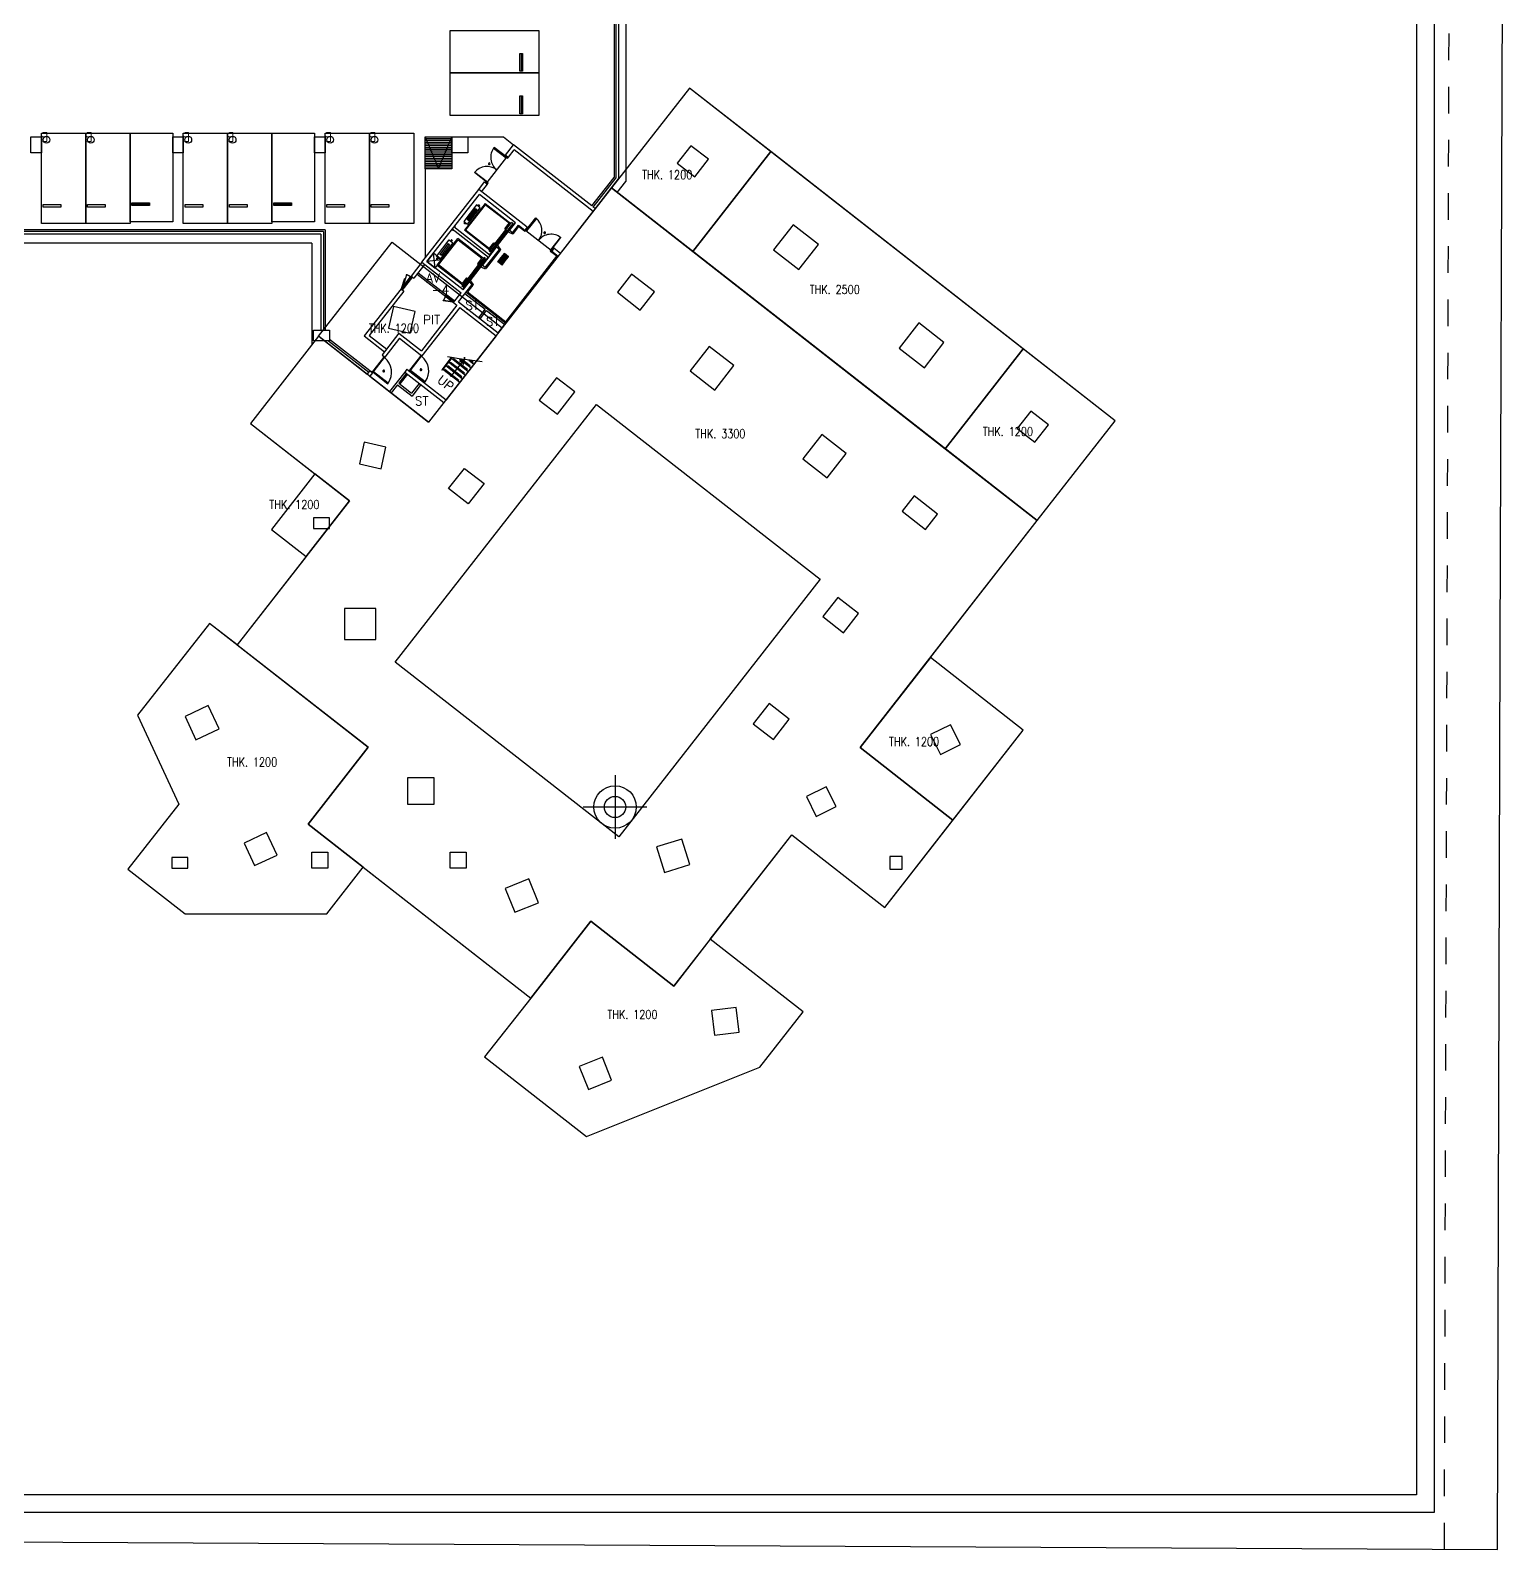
# Model space of a CAD drawing. Header units: millimetres. Extents: x -7575 to 416376, y 91125 to 341855.
# Drawn here: x 331885 to 415088, y 91740 to 177425 of the extents above; entities that cross this region are included whole.
import ezdxf
from ezdxf.enums import TextEntityAlignment as Align

# ---------------------------------------------------------------- set-up
doc = ezdxf.new("R2010")
doc.units = ezdxf.units.MM
doc.header["$LTSCALE"] = 600
doc.header["$MEASUREMENT"] = 0
doc.linetypes.add('HIDDEN', pattern=[2, 1, -1])
doc.layers.add('e-plan', color=9, linetype='CONTINUOUS')
doc.styles.add('GHS', font='romans.shx', dxfattribs={"width": 0.8, "bigfont": 'ghs.shx'})
doc.styles.add('kiahn', font='romans.shx', dxfattribs={"bigfont": 'cadhs.shx'})

msp = doc.modelspace()

# ---------------------------------------------------------------- linework, layer by layer
at = {"layer": 'e-plan', "linetype": 'HIDDEN', "ltscale": 2.5}
for p, q in [((411788.7, 142746.7), (412087.8, 238362.3)), ((411632.6, 91756), (411788.7, 142746.7))]:
    msp.add_line(p, q, dxfattribs=at)
at = {"layer": 'e-plan'}
for p, q in [((414788.7, 142737.5), (415087.8, 238352.9)), ((365460, 220226.4), (365460, 168908.5)), ((364810, 181124.9), (364810, 169132.3)), ((364910, 181124.9), (364910, 169097.9)), ((365060, 181124.9), (365060, 169046.2)), ((355560.1, 175024.9), (355560.1, 177424.9)), ((355560.1, 177424.9), (360560.1, 177424.9)), ((360560.1, 177424.9), (360560.1, 175024.9)), ((359485.1, 175124.9), (359485.1, 176124.9)), ((359485.1, 176124.9), (359635.1, 176124.9)), ((359560.1, 176124.9), (359560.1, 175124.9)), ((359635.1, 176124.9), (359635.1, 175124.9)), ((360560.1, 175024.9), (355560.1, 175024.9)), ((355560.1, 172624.9), (355560.1, 175024.9)), ((355560.1, 175024.9), (360560.1, 175024.9)), ((359635.1, 175124.9), (359485.1, 175124.9)), ((360560.1, 175024.9), (360560.1, 172624.9)), ((369060.5, 174165.9), (364661.3, 168536)), ((369060.5, 174165.9), (364661.3, 168536)), ((373640, 170588), (369060.5, 174165.9)), ((393074.8, 155403.9), (369060.5, 174165.9)), ((359485.1, 172724.9), (359485.1, 173724.9)), ((359485.1, 173724.9), (359635.1, 173724.9)), ((359560.1, 173724.9), (359560.1, 172724.9)), ((359635.1, 173724.9), (359635.1, 172724.9)), ((360560.1, 172624.9), (355560.1, 172624.9)), ((359635.1, 172724.9), (359485.1, 172724.9)), ((332510.1, 166524.9), (332510.1, 171624.9)), ((332510.1, 171624.9), (335010.1, 171624.9)), ((335010.1, 171624.9), (335010.1, 166524.9)), ((335010.1, 166524.9), (335010.1, 171624.9)), ((335010.1, 171624.9), (337510.1, 171624.9)), ((337510.1, 171624.9), (337510.1, 166524.9)), ((337510.1, 166624.9), (337510.1, 171624.9)), ((337510.1, 171624.9), (339910.1, 171624.9)), ((339910.1, 171624.9), (339910.1, 166624.9)), ((340510.1, 166524.9), (340510.1, 171624.9)), ((340510.1, 171624.9), (343010.1, 171624.9)), ((343010.1, 171624.9), (343010.1, 166524.9)), ((343010.1, 166524.9), (343010.1, 171624.9)), ((343010.1, 171624.9), (345510.1, 171624.9)), ((345510.1, 171624.9), (345510.1, 166524.9)), ((345510.1, 166624.9), (345510.1, 171624.9)), ((345510.1, 171624.9), (347910.1, 171624.9)), ((347910.1, 171624.9), (347910.1, 166624.9)), ((348510, 166524.9), (348510, 171624.9)), ((348510, 171624.9), (351010, 171624.9)), ((351010, 171624.9), (351010, 166524.9)), ((351010, 166524.9), (351010, 171624.9)), ((351010, 171624.9), (353510, 171624.9)), ((353510, 171624.9), (353510, 166524.9)), ((354160, 171424.9), (354910, 169624.9)), ((354160, 169624.9), (354160, 171424.9)), ((354160, 171424.9), (355660, 171424.9)), ((354910, 169624.9), (355660, 171424.9)), ((355660, 171424.9), (355660, 169624.9)), ((356560, 171424.9), (358563.1, 171424.9)), ((358563.1, 171424.9), (359141.5, 170972.9)), ((354160, 171324.9), (355660, 171324.9)), ((354160, 171224.9), (355660, 171224.9)), ((354160, 171124.9), (355660, 171124.9)), ((354160, 171024.9), (355660, 171024.9)), ((354160, 170924.9), (355660, 170924.9)), ((354160, 170824.9), (355660, 170824.9)), ((354160, 170724.9), (355660, 170724.9)), ((354160, 170624.9), (355660, 170624.9)), ((354160, 170524.9), (355660, 170524.9)), ((358038.3, 170819.6), (358013.7, 170788.1)), ((358013.7, 170788.1), (358722.9, 170234)), ((358747.5, 170265.5), (358038.3, 170819.6)), ((358685.9, 170389.8), (359141.5, 170972.9)), ((358843.5, 170266.7), (359176, 170692.2)), ((363554.3, 167525.3), (359141.5, 170972.9)), ((363628.1, 167213.8), (359176, 170692.2)), ((369241.2, 164957.7), (373640, 170588)), ((373640, 170588), (369241.2, 164957.7)), ((387881.4, 159461.3), (373640, 170588)), ((354160, 170424.9), (355660, 170424.9)), ((354160, 170324.9), (355660, 170324.9)), ((354160, 170224.9), (355660, 170224.9)), ((354160, 170124.9), (355660, 170124.9)), ((354160, 170024.9), (355660, 170024.9)), ((354160, 169924.9), (355660, 169924.9)), ((354160, 169824.9), (355660, 169824.9)), ((354160, 169724.9), (355660, 169724.9)), ((357639.3, 168847.1), (358747.5, 170265.5)), ((358685.9, 170389.8), (358843.5, 170266.7)), ((358719.2, 170351.1), (358688.4, 170311.7)), ((358688.4, 170311.7), (358806.6, 170219.4)), ((358837.4, 170258.8), (358719.2, 170351.1)), ((358722.9, 170234), (358747.5, 170265.5)), ((358806.6, 170219.4), (358837.4, 170258.8)), ((354160, 169624.9), (354160, 164596.9)), ((355660, 169624.9), (354160, 169624.9)), ((356930.1, 169401.2), (356954.7, 169432.7)), ((357639.3, 168847.1), (356930.1, 169401.2)), ((356954.7, 169432.7), (357663.9, 168878.6)), ((357171.4, 168451.3), (357503.9, 168876.8)), ((357503.9, 168876.8), (357661.5, 168753.7)), ((357549.4, 168853.9), (357580.2, 168893.3)), ((357667.6, 168761.5), (357549.4, 168853.9)), ((357580.2, 168893.3), (357698.4, 168800.9)), ((357663.9, 168878.6), (357639.3, 168847.1)), ((357698.4, 168800.9), (357667.6, 168761.5)), ((361781, 164849.9), (365060, 169046.2)), ((363554.3, 167525.3), (364810, 169132.3)), ((363633.1, 167463.7), (364910, 169097.9)), ((364976.5, 168289.7), (365460, 168908.5)), ((353970, 164353.6), (357171.4, 168451.3)), ((354250.7, 164388.1), (357205.9, 168170.5)), ((364661.3, 168536), (354343.5, 155330.9)), ((364661.3, 168536), (354343.5, 155330.9)), ((359901.9, 166318), (357171.4, 168451.3)), ((359254.7, 166569.8), (357205.9, 168170.5)), ((357329, 168328.1), (357661.5, 168753.7)), ((388675.9, 149773.7), (364661.3, 168536)), ((364661.3, 168536), (369241.2, 164957.7)), ((388675.9, 149773.7), (364661.3, 168536)), ((332610.1, 167449.9), (332610.1, 167599.9)), ((332610.1, 167599.9), (333610.1, 167599.9)), ((333610.1, 167449.9), (332610.1, 167449.9)), ((333610.1, 167599.9), (333610.1, 167449.9)), ((335110.1, 167449.9), (335110.1, 167599.9)), ((335110.1, 167599.9), (336110.1, 167599.9)), ((336110.1, 167449.9), (335110.1, 167449.9)), ((336110.1, 167599.9), (336110.1, 167449.9)), ((337610.1, 167549.9), (337610.1, 167699.9)), ((337610.1, 167699.9), (338610.1, 167699.9)), ((338610.1, 167624.9), (337610.1, 167624.9)), ((338610.1, 167549.9), (337610.1, 167549.9)), ((338610.1, 167699.9), (338610.1, 167549.9)), ((340610.1, 167449.9), (340610.1, 167599.9)), ((340610.1, 167599.9), (341610.1, 167599.9)), ((341610.1, 167449.9), (340610.1, 167449.9)), ((341610.1, 167599.9), (341610.1, 167449.9)), ((343110.1, 167449.9), (343110.1, 167599.9)), ((343110.1, 167599.9), (344110.1, 167599.9)), ((344110.1, 167449.9), (343110.1, 167449.9)), ((344110.1, 167599.9), (344110.1, 167449.9)), ((345610.1, 167549.9), (345610.1, 167699.9)), ((345610.1, 167699.9), (346610.1, 167699.9)), ((346610.1, 167624.9), (345610.1, 167624.9)), ((346610.1, 167549.9), (345610.1, 167549.9)), ((346610.1, 167699.9), (346610.1, 167549.9)), ((348610, 167449.9), (348610, 167599.9)), ((348610, 167599.9), (349610, 167599.9)), ((349610, 167449.9), (348610, 167449.9)), ((349610, 167599.9), (349610, 167449.9)), ((351110, 167449.9), (351110, 167599.9)), ((351110, 167599.9), (352110, 167599.9)), ((352110, 167449.9), (351110, 167449.9)), ((352110, 167599.9), (352110, 167449.9)), ((357051.2, 167580.7), (356324.7, 166650.9)), ((357540.8, 167655.1), (356371, 166157.9)), ((357542.9, 167590), (356434.7, 166171.6)), ((356512.1, 166760.8), (356989.9, 167372.3)), ((356518.4, 166755.9), (356996.2, 167367.4)), ((356529.6, 166490.8), (357256.1, 167420.7)), ((356584.6, 166704.2), (357062.4, 167315.7)), ((356590.9, 166699.2), (357068.7, 167310.7)), ((356996.2, 167367.4), (356989.9, 167372.3)), ((357057.4, 167309.4), (356991.3, 167361.1)), ((357256.1, 167420.7), (357051.2, 167580.7)), ((357068.7, 167310.7), (357062.4, 167315.7)), ((357154.1, 167514.3), (357173.2, 167538.7)), ((357154.3, 167512.9), (357154.1, 167514.3)), ((357165.3, 167504.3), (357154.3, 167512.9)), ((357159.4, 167580.4), (357162.9, 167584.8)), ((357185, 167553.8), (357159.7, 167577)), ((357233, 167530), (357162.9, 167584.8)), ((357165.3, 167504.3), (357166.7, 167504.4)), ((357166.7, 167504.4), (357185.8, 167528.9)), ((357173.2, 167538.7), (357177.8, 167539.3)), ((357177.8, 167539.3), (357185.6, 167549.3)), ((357185, 167553.8), (357185.6, 167549.3)), ((357185.2, 167533.4), (357193.1, 167543.4)), ((357185.8, 167528.9), (357185.2, 167533.4)), ((357197.6, 167544), (357193.1, 167543.4)), ((357226.2, 167525.1), (357197.6, 167544)), ((357229.6, 167525.6), (357233, 167530)), ((357540.8, 167655.1), (358978.1, 166532.1)), ((358882.5, 166543.4), (357542.9, 167590)), ((363751.3, 167371.4), (363633.1, 167463.7)), ((335010.1, 166524.9), (332510.1, 166524.9)), ((337510.1, 166524.9), (335010.1, 166524.9)), ((339910.1, 166624.9), (337510.1, 166624.9)), ((343010.1, 166524.9), (340510.1, 166524.9)), ((345510.1, 166524.9), (343010.1, 166524.9)), ((347910.1, 166624.9), (345510.1, 166624.9)), ((351010, 166524.9), (348510, 166524.9)), ((353510, 166524.9), (351010, 166524.9)), ((357823.3, 164737.7), (355774.5, 166338.4)), ((355805.2, 166377.8), (355848.8, 166343.8)), ((355848.8, 166343.8), (355818, 166304.4)), ((356324.7, 166650.9), (356529.6, 166490.8)), ((356351.2, 166546), (356347.8, 166541.5)), ((356417.9, 166486.7), (356347.8, 166541.5)), ((356383.2, 166527.6), (356354.6, 166546.5)), ((356383.2, 166527.6), (356387.7, 166528.1)), ((356395.6, 166538.1), (356387.7, 166528.1)), ((356414.1, 166567.1), (356395, 166542.7)), ((356395, 166542.7), (356395.6, 166538.1)), ((356403, 166532.3), (356395.2, 166522.3)), ((356395.8, 166517.7), (356395.2, 166522.3)), ((356421.1, 166494.6), (356395.8, 166517.7)), ((356407.6, 166532.8), (356403, 166532.3)), ((356426.7, 166557.3), (356407.6, 166532.8)), ((356415.5, 166567.3), (356414.1, 166567.1)), ((356426.5, 166558.7), (356415.5, 166567.3)), ((356421.4, 166491.2), (356417.9, 166486.7)), ((356426.5, 166558.7), (356426.7, 166557.3)), ((356518.4, 166755.9), (356512.1, 166760.8)), ((356589.5, 166710.5), (356523.3, 166762.2)), ((356590.9, 166699.2), (356584.6, 166704.2)), ((357760.4, 164977.2), (359022.5, 166592.6)), ((359087.1, 166542.1), (357825, 164926.7)), ((359120, 166535.5), (357839.4, 164896.4)), ((357882.8, 164862.5), (359163.3, 166501.6)), ((358636.2, 166228.1), (358824, 166468.5)), ((358758.3, 166275.6), (358705.5, 166316.8)), ((358850.7, 166393.8), (358758.3, 166275.6)), ((358797.9, 166435), (358850.7, 166393.8)), ((358824, 166468.5), (358882.5, 166543.4)), ((358916.1, 166136.4), (359254.7, 166569.8)), ((359087.1, 166542.1), (359022.5, 166592.6)), ((359073.7, 166013.3), (359412.3, 166446.7)), ((359120, 166535.5), (359163.3, 166501.6)), ((359422.6, 166362.5), (359121, 165976.3)), ((359412.3, 166446.7), (359778.7, 166160.4)), ((359749.7, 166107), (359422.6, 166362.5)), ((359901.9, 166318), (359778.7, 166160.4)), ((359835.2, 166135.3), (360389.3, 166844.5)), ((360420.9, 166819.9), (359866.8, 166110.7)), ((360389.3, 166844.5), (360420.9, 166819.9)), ((348410, 166074.9), (292310.1, 166074.9)), ((348510, 166174.9), (292410.1, 166174.9)), ((348260, 165924.9), (292460.1, 165924.9)), ((347760, 165424.9), (292960.1, 165424.9)), ((347760, 165424.9), (347760, 159691.4)), ((348143, 160175.3), (352293.4, 165487.5)), ((348260, 165924.9), (348260, 160524.9)), ((348410, 166074.9), (348410, 160524.9)), ((348510, 166174.9), (348510, 160524.9)), ((352293.4, 165487.5), (358493.9, 160643.1)), ((354785.6, 164680.9), (355512, 165610.7)), ((354831.8, 164187.8), (356001.6, 165685.1)), ((354895.5, 164201.5), (356003.7, 165620)), ((355450.7, 165402.3), (354973, 164790.8)), ((355457, 165397.4), (354979.3, 164785.9)), ((355716.9, 165450.6), (354990.4, 164520.8)), ((355457, 165397.4), (355450.7, 165402.3)), ((355518.3, 165339.3), (355452.1, 165391)), ((355512, 165610.7), (355716.9, 165450.6)), ((355615, 165544.3), (355634, 165568.7)), ((355615.1, 165542.9), (355615, 165544.3)), ((355626.2, 165534.2), (355615.1, 165542.9)), ((355620.3, 165610.4), (355623.7, 165614.8)), ((355645.9, 165583.8), (355620.6, 165606.9)), ((355693.9, 165560), (355623.7, 165614.8)), ((355626.2, 165534.2), (355627.6, 165534.4)), ((355627.6, 165534.4), (355646.6, 165558.8)), ((355634, 165568.7), (355638.6, 165569.3)), ((355638.6, 165569.3), (355646.4, 165579.3)), ((355645.9, 165583.8), (355646.4, 165579.3)), ((355646.1, 165563.4), (355653.9, 165573.4)), ((355646.6, 165558.8), (355646.1, 165563.4)), ((355651.3, 166180.8), (355694.9, 166146.8)), ((355658.5, 165574), (355653.9, 165573.4)), ((355687, 165555), (355658.5, 165574)), ((357730.9, 164619.5), (355682.1, 166220.2)), ((355690.4, 165555.6), (355693.9, 165560)), ((355725.7, 166186.2), (355694.9, 166146.8)), ((357438.9, 164562.1), (356001.6, 165685.1)), ((356003.7, 165620), (357343.4, 164573.3)), ((357806.6, 165036.3), (356369.2, 166159.2)), ((356434.7, 166171.6), (357774.3, 165124.9)), ((357800.2, 165158), (358020.6, 165440.1)), ((358020.6, 165440.1), (358083.6, 165390.9)), ((358394.8, 165781), (358075.3, 165372)), ((358075.3, 165372), (358100.5, 165352.3)), ((358100.5, 165352.3), (358420, 165761.3)), ((358489.3, 165707.1), (358169.8, 165298.2)), ((358195, 165278.5), (358514.6, 165687.4)), ((358420, 165761.3), (358394.8, 165781)), ((358396, 165782.6), (358715.5, 166191.6)), ((358421.2, 165762.9), (358396, 165782.6)), ((358740.8, 166171.9), (358421.2, 165762.9)), ((358514.6, 165687.4), (358489.3, 165707.1)), ((358490.6, 165708.7), (358810.1, 166117.7)), ((358515.8, 165689), (358490.6, 165708.7)), ((358835.3, 166098), (358515.8, 165689)), ((358699.3, 166178.9), (358636.2, 166228.1)), ((358715.5, 166191.6), (358740.8, 166171.9)), ((358810.1, 166117.7), (358835.3, 166098)), ((358830.9, 166076.1), (358880.1, 166139.1)), ((358893.9, 166026.8), (358830.9, 166076.1)), ((358880.1, 166139.1), (358895.9, 166126.8)), ((358908.2, 166142.6), (358892.5, 166154.9)), ((359090.2, 165936.9), (358893.9, 166026.8)), ((358895.9, 166126.8), (358908.2, 166142.6)), ((359073.7, 166013.3), (358916.1, 166136.4)), ((359101.3, 165991.7), (359089, 165976)), ((359089, 165976), (359108.7, 165960.6)), ((359108.7, 165960.6), (359090.2, 165936.9)), ((359121, 165976.3), (359101.3, 165991.7)), ((359749.7, 166107), (359842, 166225.2)), ((359789.1, 166076.2), (359749.7, 166107)), ((359881.4, 166194.4), (359789.1, 166076.2)), ((359835.2, 166135.3), (361253.7, 165027.1)), ((359866.8, 166110.7), (359835.2, 166135.3)), ((359842, 166225.2), (359881.4, 166194.4)), ((361776.2, 165760.9), (361222.1, 165051.7)), ((361253.7, 165027.1), (361807.8, 165736.3)), ((361807.8, 165736.3), (361776.2, 165760.9)), ((354620.1, 164860.9), (354250.7, 164388.1)), ((354723.5, 164018.7), (354620.1, 164860.9)), ((355092.9, 164491.5), (354620.1, 164860.9)), ((354781.3, 164536.5), (354777.8, 164532.1)), ((354848, 164477.3), (354777.8, 164532.1)), ((354813.2, 164518.1), (354784.7, 164537.1)), ((354990.4, 164520.8), (354785.6, 164680.9)), ((354812.1, 164575.9), (354808.6, 164571.5)), ((354878.7, 164516.7), (354808.6, 164571.5)), ((354813.2, 164518.1), (354817.8, 164518.7)), ((354844, 164557.5), (354815.5, 164576.4)), ((354825.6, 164528.7), (354817.8, 164518.7)), ((354844.1, 164557.7), (354825.1, 164533.3)), ((354825.1, 164533.3), (354825.6, 164528.7)), ((354833.1, 164522.8), (354825.3, 164512.8)), ((354837.7, 164523.4), (354833.1, 164522.8)), ((354856.8, 164547.8), (354837.7, 164523.4)), ((354844, 164557.5), (354848.6, 164558.1)), ((354845.6, 164557.9), (354844.1, 164557.7)), ((354856.6, 164549.2), (354845.6, 164557.9)), ((354856.4, 164568.1), (354848.6, 164558.1)), ((354874.9, 164597.1), (354855.8, 164572.7)), ((354855.8, 164572.7), (354856.4, 164568.1)), ((354863.9, 164562.2), (354856.1, 164552.2)), ((354856.6, 164547.7), (354856.1, 164552.2)), ((354856.6, 164549.2), (354856.8, 164547.8)), ((354881.9, 164524.5), (354856.6, 164547.7)), ((354868.4, 164562.8), (354863.9, 164562.2)), ((354887.5, 164587.2), (354868.4, 164562.8)), ((354876.3, 164597.3), (354874.9, 164597.1)), ((354887.4, 164588.6), (354876.3, 164597.3)), ((354882.2, 164521.1), (354878.7, 164516.7)), ((354887.4, 164588.6), (354887.5, 164587.2)), ((354979.3, 164785.9), (354973, 164790.8)), ((355050.4, 164740.4), (354984.2, 164792.2)), ((355523.2, 165345.6), (355045.5, 164734.1)), ((355051.8, 164729.2), (355045.5, 164734.1)), ((355529.5, 165340.7), (355051.8, 164729.2)), ((355529.5, 165340.7), (355523.2, 165345.6)), ((357483.4, 164622.6), (356221.2, 163007.2)), ((356285.9, 162956.7), (357548, 164572.1)), ((356300.3, 162926.4), (357580.8, 164565.4)), ((357624.2, 164531.6), (356343.6, 162892.5)), ((357317.5, 164540.2), (357097.1, 164258.1)), ((357343.4, 164573.3), (357317.5, 164540.2)), ((357376.9, 164166.4), (358177.3, 165190.8)), ((357548, 164572.1), (357483.4, 164622.6)), ((357534.5, 164043.3), (358334.9, 165067.7)), ((357580.8, 164565.4), (357624.2, 164531.6)), ((358382.2, 165030.7), (357581.8, 164006.3)), ((357671.8, 164665.7), (357641.1, 164626.3)), ((357700.2, 164580.1), (357641.1, 164626.3)), ((357825, 164926.7), (357760.4, 164977.2)), ((357795, 164823.3), (357764.2, 164783.9)), ((357774.3, 165124.9), (357800.2, 165158)), ((357854.1, 164777.1), (357795, 164823.3)), ((357839.4, 164896.4), (357882.8, 164862.5)), ((357859, 165233.3), (357911.8, 165192)), ((357911.8, 165192), (358004.1, 165310.2)), ((358004.1, 165310.2), (357951.3, 165351.5)), ((358169.4, 165197), (358153.6, 165209.3)), ((358215.2, 165288.1), (358165.9, 165225.1)), ((358165.9, 165225.1), (358181.7, 165212.7)), ((358181.7, 165212.7), (358169.4, 165197)), ((358169.8, 165298.2), (358195, 165278.5)), ((358334.9, 165067.7), (358177.3, 165190.8)), ((358278.2, 165238.9), (358215.2, 165288.1)), ((358249.2, 164373.2), (358433.9, 164609.6)), ((358433.9, 164609.6), (358249.2, 164373.2)), ((358249.2, 164373.2), (358433.9, 164609.6)), ((358272, 160358), (361658.1, 164692.1)), ((358412.9, 165070.2), (358278.2, 165238.9)), ((358362.5, 165046.2), (358374.8, 165061.9)), ((358382.2, 165030.8), (358362.5, 165046.2)), ((358374.8, 165061.9), (358394.5, 165046.5)), ((358394.5, 165046.5), (358412.9, 165070.2)), ((358433.9, 164609.6), (358618.6, 164846)), ((358618.6, 164846), (358433.9, 164609.6)), ((358433.9, 164609.6), (358618.6, 164846)), ((358670.3, 164424.9), (358433.9, 164609.6)), ((358670.3, 164424.9), (358433.9, 164609.6)), ((358855, 164661.3), (358618.6, 164846)), ((358670.3, 164424.9), (358855, 164661.3)), ((358692.6, 160993.8), (361573.9, 164681.7)), ((361299.8, 165086.2), (361207.5, 164968)), ((361207.5, 164968), (361246.9, 164937.2)), ((361222.1, 165051.7), (361253.7, 165027.1)), ((361246.9, 164937.2), (361339.2, 165055.4)), ((361573.9, 164681.7), (361246.9, 164937.2)), ((361414.8, 165135.9), (361291.7, 164978.3)), ((361291.7, 164978.3), (361658.1, 164692.1)), ((361339.2, 165055.4), (361299.8, 165086.2)), ((361781, 164849.9), (361414.8, 165135.9)), ((369241.2, 164957.7), (383482.6, 153831.1)), ((353970, 164353.6), (353354.3, 163565.6)), ((354127.6, 164230.5), (353511.9, 163442.5)), ((353696.6, 163678.9), (355745.4, 162078.2)), ((353758.2, 163757.7), (355807, 162157)), ((353970, 164353.6), (356176.4, 162629.8)), ((355092.9, 164491.5), (354250.7, 164388.1)), ((356299.5, 162787.4), (354250.7, 164388.1)), ((354250.7, 164388.1), (354723.5, 164018.7)), ((354723.5, 164018.7), (355092.9, 164491.5)), ((354825.9, 164508.3), (354825.3, 164512.8)), ((354851.1, 164485.2), (354825.9, 164508.3)), ((354831.8, 164187.8), (356269.2, 163064.9)), ((354851.4, 164481.7), (354848, 164477.3)), ((356235.2, 163154.9), (354895.5, 164201.5)), ((356855.6, 163811), (356536.1, 163402)), ((356561.3, 163382.3), (356880.8, 163791.3)), ((356950.2, 163737.1), (356630.7, 163328.1)), ((356655.9, 163308.4), (356975.4, 163717.4)), ((356880.8, 163791.3), (356855.6, 163811)), ((356856.9, 163812.6), (357176.4, 164221.6)), ((356882.1, 163792.9), (356856.9, 163812.6)), ((357201.6, 164201.9), (356882.1, 163792.9)), ((356975.4, 163717.4), (356950.2, 163737.1)), ((356951.4, 163738.7), (357270.9, 164147.7)), ((356976.6, 163719), (356951.4, 163738.7)), ((357296.2, 164128), (356976.6, 163719)), ((357097.1, 164258.1), (357160.1, 164208.9)), ((357219.1, 164305.5), (357166.4, 164346.8)), ((357176.4, 164221.6), (357201.6, 164201.9)), ((357311.5, 164423.7), (357219.1, 164305.5)), ((357258.7, 164465), (357311.5, 164423.7)), ((357270.9, 164147.7), (357296.2, 164128)), ((357291.7, 164106.1), (357341, 164169.1)), ((357354.8, 164056.8), (357291.7, 164106.1)), ((357341, 164169.1), (357356.7, 164156.8)), ((357369.1, 164172.5), (357353.3, 164184.9)), ((357551, 163966.9), (357354.8, 164056.8)), ((357356.7, 164156.8), (357369.1, 164172.5)), ((357534.5, 164043.3), (357376.9, 164166.4)), ((357562.1, 164021.7), (357549.8, 164005.9)), ((357549.8, 164005.9), (357569.5, 163990.6)), ((357569.5, 163990.6), (357551, 163966.9)), ((357581.8, 164006.3), (357562.1, 164021.7)), ((358485.6, 164188.5), (358249.2, 164373.2)), ((358485.6, 164188.5), (358670.3, 164424.9)), ((352787.9, 162840.6), (350716.2, 160188.9)), ((352787.9, 162840.6), (352945.5, 162717.5)), ((352815.6, 162876.1), (352794.1, 162848.5)), ((352794.1, 162848.5), (352872.9, 162787)), ((352815.6, 162876.1), (353326.6, 163530.2)), ((352855, 162845.3), (352815.6, 162876.1)), ((352864.2, 162857.1), (352855, 162845.3)), ((352864.2, 162857.1), (353356.8, 163487.5)), ((352903.6, 162826.4), (352864.2, 162857.1)), ((352872.9, 162787), (352894.4, 162814.5)), ((352894.4, 162814.5), (352903.6, 162826.4)), ((352903.6, 162826.4), (353396.2, 163456.8)), ((353326.6, 163530.2), (353348.2, 163557.7)), ((353366, 163499.4), (353326.6, 163530.2)), ((353348.2, 163557.7), (353427, 163496.2)), ((353354.3, 163565.6), (353511.9, 163442.5)), ((353356.8, 163487.5), (353366, 163499.4)), ((353396.2, 163456.8), (353356.8, 163487.5)), ((353405.4, 163468.6), (353396.2, 163456.8)), ((353427, 163496.2), (353405.4, 163468.6)), ((356026.2, 162112.6), (356795.7, 163097.6)), ((356285.9, 162956.7), (356221.2, 163007.2)), ((356293.7, 163229.8), (356235.2, 163154.9)), ((356481.4, 163470.1), (356293.7, 163229.8)), ((356299.5, 162787.4), (356638.1, 163220.8)), ((356300.3, 162926.4), (356343.6, 162892.5)), ((356319.8, 163263.3), (356372.6, 163222)), ((356372.6, 163222), (356465, 163340.2)), ((356465, 163340.2), (356412.2, 163381.5)), ((356544.5, 163420.9), (356481.4, 163470.1)), ((356536.1, 163402), (356561.3, 163382.3)), ((356843, 163060.7), (356541.3, 162674.6)), ((356630.3, 163226.9), (356614.5, 163239.2)), ((356676.1, 163318), (356626.8, 163255)), ((356626.8, 163255), (356642.6, 163242.7)), ((356642.6, 163242.7), (356630.3, 163226.9)), ((356630.7, 163328.1), (356655.9, 163308.4)), ((356795.7, 163097.6), (356638.1, 163220.8)), ((356739.1, 163268.8), (356676.1, 163318)), ((356873.8, 163100.1), (356739.1, 163268.8)), ((356823.3, 163076.1), (356835.6, 163091.9)), ((356843, 163060.7), (356823.3, 163076.1)), ((356835.6, 163091.9), (356855.3, 163076.5)), ((356855.3, 163076.5), (356873.8, 163100.1)), ((352945.5, 162717.5), (350996.9, 160223.4)), ((355272.6, 162447.6), (355334.2, 162526.4)), ((355272.6, 162447.6), (355334.2, 162526.4)), ((355300.2, 162426), (355272.6, 162447.6)), ((355331, 162465.4), (355300.2, 162426)), ((355717.9, 162099.7), (355300.2, 162426)), ((355342.8, 162456.2), (355331, 162465.4)), ((355334.2, 162526.4), (355361.8, 162504.8)), ((355373.6, 162495.6), (355342.8, 162456.2)), ((355736.8, 162148.3), (355342.8, 162456.2)), ((355361.8, 162504.8), (355373.6, 162495.6)), ((355767.6, 162187.7), (355373.6, 162495.6)), ((355748.6, 162139.1), (355717.9, 162099.7)), ((355717.9, 162099.7), (355745.4, 162078.2)), ((355767.6, 162187.7), (355736.8, 162148.3)), ((355736.8, 162148.3), (355748.6, 162139.1)), ((355745.4, 162078.2), (356176.4, 162629.8)), ((355745.4, 162078.2), (355807, 162157)), ((355745.4, 162078.2), (355942.4, 161924.2)), ((355745.4, 162078.2), (355942.4, 161924.2)), ((355779.4, 162178.5), (355767.6, 162187.7)), ((355807, 162157), (355779.4, 162178.5)), ((356026.2, 162112.6), (358272, 160358)), ((356395.6, 162585.4), (357538.2, 161692.7)), ((356457.1, 162664.2), (358703, 160909.6)), ((356541.3, 162674.6), (358692.6, 160993.8)), ((355942.4, 161924.2), (353935.4, 159355.3)), ((356100, 161801.1), (353969.9, 159074.6)), ((356100, 161801.1), (358148.9, 160200.4)), ((356100, 161801.1), (358148.9, 160200.4)), ((357168.8, 161219.9), (357538.2, 161692.7)), ((357168.8, 161219.9), (357488.9, 161629.7)), ((357247.6, 161158.4), (357617, 161631.2)), ((357617, 161631.2), (358641.4, 160830.8)), ((352674.6, 160340.4), (351720.3, 159119)), ((352674.6, 160340.4), (353935.4, 159355.3)), ((348143, 160175.3), (344295.1, 155250.2)), ((348143, 160175.3), (344295.1, 155250.2)), ((354343.5, 155330.9), (348143, 160175.3)), ((354343.5, 155330.9), (348143, 160175.3)), ((348260, 160083.9), (350876.8, 158039.4)), ((348707.2, 159924.9), (350969.2, 158157.6)), ((348760, 160010.5), (351030.8, 158236.4)), ((350716.2, 160188.9), (351858.8, 159296.2)), ((350996.9, 160223.4), (351981.9, 159453.8)), ((352709, 160059.7), (351877.9, 158995.8)), ((352709, 160059.7), (353969.9, 159074.6)), ((358148.9, 160200.4), (355329.1, 156591.3)), ((358148.9, 160200.4), (355329.1, 156591.3)), ((387881.4, 159461.3), (383482.6, 153831.1)), ((383482.6, 153831.1), (387881.4, 159461.3)), ((393074.8, 155403.9), (387881.4, 159461.3)), ((351190.7, 158181.2), (351812.5, 158977.1)), ((351209.9, 158140.9), (351856.3, 158968.3)), ((351720.3, 159119), (351877.9, 158995.8)), ((351808.7, 159037.2), (351781, 159001.8)), ((351781, 159001.8), (351812.5, 158977.1)), ((351871.7, 158988), (351808.7, 159037.2)), ((351812.5, 158977.1), (351824.8, 158992.9)), ((351824.8, 158992.9), (351856.3, 158968.3)), ((351856.3, 158968.3), (351871.7, 158988)), ((353282.7, 158260), (353904.5, 159055.9)), ((353301.9, 158219.6), (353948.3, 159047)), ((353900.7, 159116), (353873, 159080.5)), ((353873, 159080.5), (353904.5, 159055.9)), ((353963.7, 159066.7), (353900.7, 159116)), ((353904.5, 159055.9), (353916.8, 159071.6)), ((353916.8, 159071.6), (353948.3, 159047)), ((353948.3, 159047), (353963.7, 159066.7)), ((355620.7, 158978.6), (355081.6, 158288.5)), ((355665.8, 158971.4), (355113.1, 158263.9)), ((355313.2, 158520), (356258.8, 157781.2)), ((356293.6, 158870.7), (355410.2, 159012.4)), ((355473.2, 158724.9), (356418.9, 157986.1)), ((355582.8, 158702.7), (355552, 158663.3)), ((356370.8, 158087.1), (355582.8, 158702.7)), ((356266.2, 158765.2), (355625.9, 157945.7)), ((355633.3, 158929.8), (356578.9, 158191)), ((355742.9, 158907.6), (355712.1, 158868.2)), ((356530.9, 158291.9), (355742.9, 158907.6)), ((356089.3, 158903.5), (356739, 158395.9)), ((356108.8, 158790.1), (356106.4, 158749.4)), ((356106.4, 158749.4), (356238.8, 158730.2)), ((356266.2, 158765.2), (356108.8, 158790.1)), ((356691, 158496.8), (356191.5, 158887.1)), ((356238.8, 158730.2), (356289.5, 158606.4)), ((356325.2, 158621), (356266.2, 158765.2)), ((356289.5, 158606.4), (356325.2, 158621)), ((356331.9, 158747.8), (356293.6, 158870.7)), ((356360.6, 158987.5), (356331.9, 158747.8)), ((356392.7, 158856.8), (356360.6, 158987.5)), ((357368.1, 158738.2), (356392.7, 158856.8)), ((356604.3, 158831.1), (356899.1, 158600.7)), ((356851.1, 158701.7), (356700.5, 158819.4)), ((356820.3, 158662.3), (356851.1, 158701.7)), ((351030.8, 158236.4), (350876.8, 158039.4)), ((351030.8, 158236.4), (351188.4, 158113.3)), ((351188.4, 158113.3), (351034.4, 157916.3)), ((351034.4, 157916.3), (354344.1, 155330.5)), ((351131.5, 158170.4), (351159.2, 158205.9)), ((351194.5, 158121.2), (351131.5, 158170.4)), ((351159.2, 158205.9), (351190.7, 158181.2)), ((351190.7, 158181.2), (351178.4, 158165.5)), ((351178.4, 158165.5), (351209.9, 158140.9)), ((351209.9, 158140.9), (351194.5, 158121.2)), ((351234.5, 158172.4), (351209.9, 158140.9)), ((351209.9, 158140.9), (352036.8, 157495.1)), ((352061.4, 157526.6), (351234.5, 158172.4)), ((352999.6, 158157.6), (352137.7, 157054.3)), ((353094.1, 158083.7), (352663.2, 157532.1)), ((353122.7, 158315.2), (352999.6, 158157.6)), ((352999.6, 158157.6), (355206, 156433.7)), ((353122.7, 158315.2), (355329.1, 156591.3)), ((353223.4, 158249.2), (353251.1, 158284.6)), ((353286.5, 158199.9), (353223.4, 158249.2)), ((353251.1, 158284.6), (353282.7, 158260)), ((353282.7, 158260), (353270.3, 158244.2)), ((353270.3, 158244.2), (353301.9, 158219.6)), ((353301.9, 158219.6), (353286.5, 158199.9)), ((353326.5, 158251.1), (353301.9, 158219.6)), ((353301.9, 158219.6), (354128.7, 157573.8)), ((354153.3, 157605.4), (353326.5, 158251.1)), ((355081.6, 158288.5), (355113.1, 158263.9)), ((355153.1, 158315.1), (356098.7, 157576.3)), ((355262.7, 158292.9), (355231.9, 158253.5)), ((356050.7, 157677.3), (355262.7, 158292.9)), ((355422.8, 158497.8), (355392, 158458.4)), ((356210.8, 157882.2), (355422.8, 158497.8)), ((356019.9, 157637.9), (356050.7, 157677.3)), ((356180, 157842.8), (356210.8, 157882.2)), ((356340.1, 158047.7), (356370.8, 158087.1)), ((356500.1, 158252.5), (356530.9, 158291.9)), ((356660.2, 158457.4), (356691, 158496.8)), ((352036.8, 157495.1), (352061.4, 157526.6)), ((352589.3, 157437.5), (352232.2, 156980.5)), ((352589.3, 157437.5), (353408.8, 156797.2)), ((352663.2, 157532.1), (353388.1, 156965.7)), ((353819.1, 157517.3), (353388.1, 156965.7)), ((353913.7, 157443.4), (353408.8, 156797.2)), ((354128.7, 157573.8), (354153.3, 157605.4)), ((352458.7, 141791), (363817.6, 156329.8)), ((355206, 156433.7), (354344.1, 155330.5)), ((363817.6, 156329.8), (376425.8, 146479.3)), ((344295.1, 155250.2), (349885.5, 150882.6)), ((344295.1, 155250.2), (347932.9, 152408.1)), ((388675.9, 149773.7), (393074.8, 155403.9)), ((388675.9, 149773.7), (393074.8, 155403.9)), ((383482.6, 153831.1), (388675.9, 149773.7)), ((347932.9, 152408.1), (345482.4, 149271.6)), ((347932.9, 152408.1), (345482.4, 149271.6)), ((349885.5, 150882.6), (347932.9, 152408.1)), ((349885.5, 150882.6), (343540.9, 142761.9)), ((347434.9, 147746), (349885.5, 150882.6)), ((345482.4, 149271.6), (347434.9, 147746)), ((345482.4, 149271.6), (347434.9, 147746)), ((378678.8, 136978), (388675.9, 149773.7)), ((382647, 142057), (388675.9, 149773.7)), ((347434.9, 147746), (343540.9, 142761.9)), ((376425.8, 146479.3), (365066.8, 131940.5)), ((341980.2, 143981.2), (337932.5, 138800.3)), ((341980.2, 143981.2), (337932.5, 138800.3)), ((350928.5, 136990), (341980.2, 143981.2)), ((343540.9, 142761.9), (341980.2, 143981.2)), ((343540.9, 142761.9), (350928.5, 136990)), ((414632.6, 91740.3), (414788.7, 142737.5)), ((365066.8, 131940.5), (352458.7, 141791)), ((382647, 142057), (378678.8, 136978)), ((387886.5, 137963.5), (382647, 142057)), ((387886.5, 137963.5), (382647, 142057)), ((337932.5, 138800.3), (340249.1, 133790.6)), ((337932.5, 138800.3), (340249.1, 133790.6)), ((380070.4, 127959.4), (387886.5, 137963.5)), ((383918.3, 132884.4), (387886.5, 137963.5)), ((347543.9, 132658), (350928.5, 136990)), ((347543.9, 132658), (350928.5, 136990)), ((350928.5, 136990), (347543.9, 132658)), ((378678.8, 136978), (383918.3, 132884.4)), ((378678.8, 136978), (383918.3, 132884.4)), ((383918.3, 132884.4), (378678.8, 136978)), ((364860, 135424.9), (364860, 131824.9)), ((340249.1, 133790.6), (337382.5, 130121.6)), ((340249.1, 133790.6), (337382.5, 130121.6)), ((363060, 133624.9), (366660, 133624.9)), ((380070.4, 127959.4), (383918.3, 132884.4)), ((350663.2, 130221), (347543.9, 132658)), ((347543.9, 132658), (360101.1, 122847.3)), ((368166.2, 123522.4), (374831, 132052.9)), ((370233.6, 126168.5), (374831, 132052.9)), ((374831, 132052.9), (380070.4, 127959.4)), ((374831, 132052.9), (380070.4, 127959.4)), ((337382.5, 130121.6), (340613.3, 127597.4)), ((337382.5, 130121.6), (340613.3, 127597.4)), ((348613.3, 127597.3), (350663.2, 130221)), ((348613.3, 127597.3), (350663.2, 130221)), ((350663.2, 130221), (360101.1, 122847.3)), ((340613.3, 127597.4), (344613.4, 127597.3)), ((340613.3, 127597.4), (344613.4, 127597.3)), ((344613.4, 127597.3), (348613.3, 127597.3)), ((344613.4, 127597.3), (348613.3, 127597.3)), ((363485.7, 127179.3), (360101.1, 122847.3)), ((360101.1, 122847.3), (363485.7, 127179.3)), ((363485.7, 127179.3), (368166.2, 123522.4)), ((368166.2, 123522.4), (363485.7, 127179.3)), ((363485.7, 127179.3), (368166.2, 123522.4)), ((370233.6, 126168.5), (368166.2, 123522.4)), ((375473, 122075), (370233.6, 126168.5)), ((375473, 122075), (370233.6, 126168.5)), ((360101.1, 122847.3), (357504.5, 119523.8)), ((360101.1, 122847.3), (357504.5, 119523.8)), ((373029.9, 118948), (375473, 122075)), ((373029.9, 118948), (375473, 122075)), ((357504.5, 119523.8), (363248.5, 115036.1)), ((357504.5, 119523.8), (363248.5, 115036.1)), ((363248.5, 115036.1), (373029.9, 118948)), ((363248.5, 115036.1), (373029.9, 118948)), ((319703.8, 92238), (414632.6, 91740.3))]:
    msp.add_line(p, q, dxfattribs=at)
at = {"layer": 'e-plan', "ltscale": 0.5}
for p, q in [((410060, 181574.9), (410060, 94824.9)), ((411060, 180574.9), (411060, 93824.9)), ((331910, 170524.9), (331910, 171424.9)), ((331910, 171424.9), (332510, 171424.9)), ((332510, 171424.9), (332510, 170524.9)), ((339910, 170524.9), (339910, 171424.9)), ((339910, 171424.9), (340510, 171424.9)), ((340510, 171424.9), (340510, 170524.9)), ((347910, 170524.9), (347910, 171424.9)), ((347910, 171424.9), (348510, 171424.9)), ((348510, 171424.9), (348510, 170524.9)), ((355660, 171424.9), (356560, 171424.9)), ((355660, 170524.9), (355660, 171424.9)), ((356560, 171424.9), (356560, 170524.9)), ((332510, 170524.9), (331910, 170524.9)), ((340510, 170524.9), (339910, 170524.9)), ((348510, 170524.9), (347910, 170524.9)), ((356560, 170524.9), (355660, 170524.9)), ((369142.3, 170922.2), (368372.7, 169937.1)), ((370127.3, 170152.6), (369142.3, 170922.2)), ((368372.7, 169937.1), (369357.8, 169167.6)), ((369357.8, 169167.6), (370127.3, 170152.6)), ((374909.6, 166458), (373801.4, 165039.6)), ((376328, 165349.9), (374909.6, 166458)), ((373801.4, 165039.6), (375219.8, 163931.4)), ((375219.8, 163931.4), (376328, 165349.9)), ((365793, 163682.3), (364992.7, 162657.9)), ((367085.4, 162672.6), (365793, 163682.3)), ((364992.7, 162657.9), (366285, 161648.2)), ((366285, 161648.2), (367085.4, 162672.6)), ((352357.1, 161846.5), (352086.5, 160626.1)), ((353577.4, 161575.9), (352357.1, 161846.5)), ((353306.9, 160355.5), (353577.4, 161575.9)), ((347860, 159924.9), (347860, 160524.9)), ((347860, 160524.9), (348760, 160524.9)), ((348760, 160524.9), (348760, 159924.9)), ((352086.5, 160626.1), (353306.9, 160355.5)), ((381993.8, 160923.3), (380885.6, 159504.8)), ((383412.2, 159815.1), (381993.8, 160923.3)), ((348760, 159924.9), (347860, 159924.9)), ((370177.3, 159597), (369099.9, 158218)), ((371556.3, 158519.6), (370177.3, 159597)), ((380885.6, 159504.8), (382304, 158396.6)), ((382304, 158396.6), (383412.2, 159815.1)), ((370478.9, 157140.6), (371556.3, 158519.6)), ((353157.2, 158034.4), (352726.2, 157482.8)), ((361566.9, 157834.5), (360581.8, 156573.7)), ((362591.3, 157034.2), (361566.9, 157834.5)), ((369099.9, 158218), (370478.9, 157140.6)), ((361606.2, 155773.3), (362591.3, 157034.2)), ((360581.8, 156573.7), (361606.2, 155773.3)), ((388312.3, 155952.2), (387542.7, 154967.1)), ((389297.3, 155182.6), (388312.3, 155952.2)), ((388527.8, 154197.6), (389297.3, 155182.6)), ((376520.8, 154641), (375443.4, 153262)), ((377899.8, 153563.6), (376520.8, 154641)), ((387542.7, 154967.1), (388527.8, 154197.6)), ((350712.2, 154196.1), (350441.7, 152975.7)), ((351932.6, 153925.6), (350712.2, 154196.1)), ((351662.1, 152705.2), (351932.6, 153925.6)), ((376822.4, 152184.5), (377899.8, 153563.6)), ((350441.7, 152975.7), (351662.1, 152705.2)), ((355474.3, 151579.5), (356367, 152722.1)), ((356367, 152722.1), (357470.3, 151860.2)), ((375443.4, 153262), (376822.4, 152184.5)), ((357470.3, 151860.2), (356577.5, 150717.5)), ((356577.5, 150717.5), (355474.3, 151579.5)), ((381727.4, 151169.6), (381050.1, 150302.8)), ((383051.2, 150135.3), (381727.4, 151169.6)), ((381050.1, 150302.8), (382374, 149268.5)), ((382374, 149268.5), (383051.2, 150135.3)), ((348760, 149924.9), (347860, 149924.9)), ((347860, 149924.9), (347860, 149324.9)), ((347860, 149324.9), (348760, 149324.9)), ((348760, 149324.9), (348760, 149924.9)), ((351360, 144824.9), (349610, 144824.9)), ((349610, 144824.9), (349610, 143074.9)), ((351360, 143074.9), (351360, 144824.9)), ((377421.7, 145447.4), (376572, 144360)), ((378587.9, 144536.2), (377421.7, 145447.4)), ((376572, 144360), (377738.3, 143448.8)), ((377738.3, 143448.8), (378587.9, 144536.2)), ((349610, 143074.9), (351360, 143074.9)), ((341920.5, 139343.4), (340606.3, 138730.6)), ((342533.3, 138029.3), (341920.5, 139343.4)), ((373546.9, 139464.7), (372654.2, 138322.1)), ((374689.5, 138572), (373546.9, 139464.7)), ((340606.3, 138730.6), (341219.1, 137416.5)), ((341219.1, 137416.5), (342533.3, 138029.3)), ((372654.2, 138322.1), (373796.8, 137429.3)), ((373796.8, 137429.3), (374689.5, 138572)), ((383779.2, 138264.3), (382660.5, 137706.6)), ((384336.9, 137145.7), (383779.2, 138264.3)), ((382660.5, 137706.6), (383218.3, 136587.9)), ((383218.3, 136587.9), (384336.9, 137145.7)), ((354660, 135274.9), (353160, 135274.9)), ((353160, 135274.9), (353160, 133774.9)), ((354660, 133774.9), (354660, 135274.9)), ((376767.4, 134768.4), (375648.7, 134210.6)), ((377325.1, 133649.7), (376767.4, 134768.4)), ((353160, 133774.9), (354660, 133774.9)), ((375648.7, 134210.6), (376206.5, 133092)), ((376206.5, 133092), (377325.1, 133649.7)), ((345205.4, 132180.6), (343936.6, 131588.9)), ((345797, 130911.8), (345205.4, 132180.6)), ((343936.6, 131588.9), (344528.2, 130320.1)), ((368635.9, 131807.9), (367201.5, 131369.3)), ((367201.5, 131369.3), (367640, 129934.9)), ((369074.5, 130373.4), (368635.9, 131807.9)), ((340760, 130774.9), (339860, 130774.9)), ((339860, 130774.9), (339860, 130174.9)), ((340760, 130174.9), (340760, 130774.9)), ((344528.2, 130320.1), (345797, 130911.8)), ((347760, 131074.9), (348660, 131074.9)), ((347760, 130174.9), (347760, 131074.9)), ((348660, 131074.9), (348660, 130174.9)), ((355560, 131074.9), (356460, 131074.9)), ((355560, 130174.9), (355560, 131074.9)), ((356460, 131074.9), (356460, 130174.9)), ((367640, 129934.9), (369074.5, 130373.4)), ((381060, 130824.9), (380360, 130824.9)), ((380360, 130824.9), (380360, 130124.9)), ((381060, 130124.9), (381060, 130824.9)), ((339860, 130174.9), (340760, 130174.9)), ((348660, 130174.9), (347760, 130174.9)), ((356460, 130174.9), (355560, 130174.9)), ((359999.9, 129571.1), (358655.4, 129028)), ((360543, 128226.7), (359999.9, 129571.1)), ((380360, 130124.9), (381060, 130124.9)), ((358655.4, 129028), (359198.6, 127683.5)), ((359198.6, 127683.5), (360543, 128226.7)), ((371696, 122316.5), (370306.5, 122145.9)), ((370306.5, 122145.9), (370477.1, 120756.3)), ((371866.7, 120926.9), (371696, 122316.5)), ((370477.1, 120756.3), (371866.7, 120926.9)), ((364143.3, 119516.2), (362845.3, 118991.7)), ((364667.8, 118218.1), (364143.3, 119516.2)), ((362845.3, 118991.7), (363369.7, 117693.6)), ((363369.7, 117693.6), (364667.8, 118218.1)), ((410060, 94824.9), (324010, 94824.9)), ((411060, 93824.9), (323010, 93824.9))]:
    msp.add_line(p, q, dxfattribs=at)
at = {"layer": 'e-plan', "linetype": 'HIDDEN'}
for p, q in [((352815.6, 162876.1), (353063.9, 163658.1)), ((353063.9, 163658.1), (353101.6, 163644.7)), ((352853.9, 162864.4), (352815.6, 162876.1)), ((353101.6, 163644.7), (352853.9, 162864.4)), ((355172.2, 162163.3), (355185.7, 162201)), ((355717.9, 162099.7), (355172.2, 162163.3)), ((355185.7, 162201), (355729.6, 162138)), ((355729.6, 162138), (355717.9, 162099.7))]:
    msp.add_line(p, q, dxfattribs=at)
at = {"layer": 'e-plan'}
for centre, radius in [((332791.6, 171259.6), 189.2), ((335291.6, 171259.6), 189.2), ((340791.6, 171259.6), 189.2), ((343291.6, 171259.6), 189.2), ((348791.6, 171259.6), 189.2), ((351291.6, 171259.6), 189.2), ((358407.4, 164535.1), 17.5), ((358438.2, 164574.5), 17.5), ((358446.8, 164504.4), 17.5), ((358469, 164613.9), 17.5), ((358477.6, 164543.8), 17.5), ((358499.8, 164653.3), 17.5), ((358508.4, 164583.2), 17.5), ((358517, 164513), 17.5), ((358530.6, 164692.8), 17.5), ((358539.2, 164622.6), 17.5), ((358547.8, 164552.4), 17.5), ((358561.4, 164732.2), 17.5), ((358570, 164662), 17.5), ((358578.6, 164591.8), 17.5), ((358587.2, 164521.6), 17.5), ((358592.1, 164771.6), 17.5), ((358600.8, 164701.4), 17.5), ((358609.4, 164631.2), 17.5), ((358618, 164561), 17.5), ((358622.9, 164811), 17.5), ((358631.5, 164740.8), 17.5), ((358640.2, 164670.6), 17.5), ((358648.8, 164600.4), 17.5), ((358657.4, 164530.2), 17.5), ((358662.3, 164780.2), 17.5), ((358670.9, 164710), 17.5), ((358679.6, 164639.8), 17.5), ((358688.2, 164569.6), 17.5), ((358696.8, 164499.4), 17.5), ((358701.7, 164749.4), 17.5), ((358710.3, 164679.2), 17.5), ((358719, 164609), 17.5), ((358727.6, 164538.8), 17.5), ((358741.1, 164718.6), 17.5), ((358749.7, 164648.4), 17.5), ((358758.4, 164578.2), 17.5), ((358780.5, 164687.8), 17.5), ((358789.1, 164617.6), 17.5), ((358819.9, 164657), 17.5), ((358284.3, 164377.5), 17.5), ((358315.1, 164416.9), 17.5), ((358323.7, 164346.8), 17.5), ((358345.9, 164456.3), 17.5), ((358354.5, 164386.2), 17.5), ((358363.1, 164316), 17.5), ((358376.7, 164495.7), 17.5), ((358385.3, 164425.6), 17.5), ((358393.9, 164355.4), 17.5), ((358402.5, 164285.2), 17.5), ((358416.1, 164465), 17.5), ((358424.7, 164394.8), 17.5), ((358433.3, 164324.6), 17.5), ((358441.9, 164254.4), 17.5), ((358455.5, 164434.2), 17.5), ((358464.1, 164364), 17.5), ((358472.7, 164293.8), 17.5), ((358481.3, 164223.6), 17.5), ((358486.2, 164473.6), 17.5), ((358494.9, 164403.4), 17.5), ((358503.5, 164333.2), 17.5), ((358512.1, 164263), 17.5), ((358525.6, 164442.8), 17.5), ((358534.3, 164372.6), 17.5), ((358542.9, 164302.4), 17.5), ((358556.4, 164482.2), 17.5), ((358565, 164412), 17.5), ((358573.7, 164341.8), 17.5), ((358595.8, 164451.4), 17.5), ((358604.4, 164381.2), 17.5), ((358626.6, 164490.8), 17.5), ((358635.2, 164420.6), 17.5), ((358666, 164460), 17.5), ((355625.9, 157945.7), 50), ((364860, 133624.9), 1200), ((364860, 133624.9), 600)]:
    msp.add_circle(centre, radius, dxfattribs=at)
for centre, radius, start, end in [((358747.5, 170265.5), 900, 142.000089, 232.00009), ((357639.3, 168847.1), 900, 52.00009, 142.000089), ((357764.2, 169900.3), 50, 172.000181, 352.000181), ((357764.2, 169900.3), 50, 352.000181, 172.000181), ((357161.4, 167578.8), 2.5, 141.999999, 228.590663), ((357227.6, 167527.1), 2.5, 235.409335, 321.999999), ((356353.2, 166544.4), 2.5, 55.409335, 141.999999), ((356419.4, 166492.7), 2.5, 321.999999, 48.590663), ((359835.2, 166135.3), 900, 322.00009, 52.000089), ((355622.2, 165608.8), 2.5, 141.999999, 228.590663), ((355688.4, 165557.1), 2.5, 235.409335, 321.999999), ((361253.7, 165027.1), 900, 52.000089, 142.00009), ((360888.4, 166010.4), 50, 82.000181, 262.000181), ((360888.4, 166010.4), 50, 262.000181, 82.000181), ((354783.3, 164535), 2.5, 55.409335, 141.999999), ((354814.1, 164574.4), 2.5, 55.409335, 141.999999), ((354880.2, 164522.7), 2.5, 321.999999, 48.590663), ((354849.5, 164483.3), 2.5, 321.999999, 48.590663), ((351209.9, 158140.9), 1049.9, 324.193686, 51.999963), ((353301.9, 158219.6), 1049.9, 324.193686, 51.999963), ((351818, 158209.7), 50, 21.999963, 201.999963), ((351818, 158209.7), 50, 201.999963, 21.999963), ((353910, 158288.5), 50, 21.999963, 201.999963), ((353910, 158288.5), 50, 201.999963, 21.999963)]:
    msp.add_arc(centre, radius, start, end, dxfattribs=at)
at = {"layer": 'e-plan', "linetype": 'HIDDEN'}
for centre, start, end in [((352310.8, 161812.2), 59.405548, 66.658799), ((357018.2, 161410.2), 149.40519, 156.65844)]:
    msp.add_arc(centre, 1995.8, start, end, dxfattribs=at)

# ---------------------------------------------------------------- texts
at = {"layer": 'e-plan', "style": 'kiahn', "text_generation_flag": 4}
for p in [(332890.7, 171158.2), (335390.7, 171158.2), (340890.7, 171158.2), (343390.7, 171158.2), (348890.7, 171158.2), (351390.7, 171158.2)]:
    msp.add_text('B', height=500, rotation=180, dxfattribs=at).set_placement(p)
at = {"layer": 'e-plan', "style": 'GHS', "width": 0.8}
for s, p in [('THK. 1200', (366388.4, 169036.4)), ('THK. 2500', (375839.2, 162562.6)), ('THK. 1200', (350974.4, 160375.2)), ('THK. 3300', (369387.3, 154429.6)), ('THK. 1200', (385602.8, 154549.9)), ('THK. 1200', (345362, 150435.3)), ('THK. 1200', (380311.9, 137060.8)), ('THK. 1200', (342978.3, 135912.1)), ('THK. 1200', (364428, 121671.5))]:
    msp.add_text(s, height=500, dxfattribs=at).set_placement(p)
at = {"layer": 'e-plan', "style": 'kiahn'}
for s, p in [('AV', (354592.1, 163457.4)), ('-4', (355016.8, 162794.7))]:
    msp.add_text(s, height=500, rotation=0.187447, dxfattribs=at).set_placement(p, align=Align.MIDDLE_CENTER)
for p in [(356797.5, 161913.6), (357959.8, 161005.5), (353955.7, 156526.5)]:
    msp.add_text('ST', height=500, dxfattribs=at).set_placement(p, align=Align.MIDDLE)
msp.add_text('PIT', height=500, dxfattribs=at).set_placement((354998.8, 160859), align=Align.RIGHT)
msp.add_text('UP', height=500, rotation=322.002723, dxfattribs=at).set_placement((355308, 157529.6), align=Align.MIDDLE)

doc.saveas('drawing.dxf')
